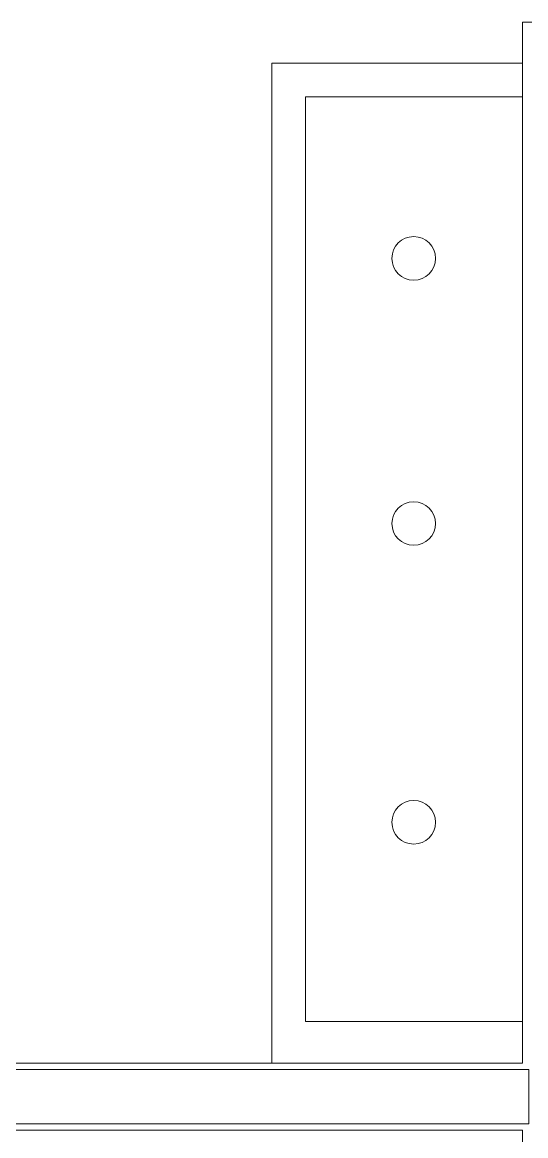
# Model space of a CAD drawing. Header units: metres. Extents: x 349703 to 349913, y 9282546 to 9282694.
# Drawn here: x 349721.859 to 349723.063, y 9282645.68 to 9282648.343 of the extents above; entities that cross this region are included whole.
import ezdxf

# ---------------------------------------------------------------- set-up
doc = ezdxf.new("R2010")
doc.units = ezdxf.units.M
doc.header["$LTSCALE"] = 0.25
doc.layers.add('ARQ-FONDO', color=253, linetype='CONTINUOUS', lineweight=9)

# ---------------------------------------------------------------- blocks, each defined once
blk = doc.blocks.new('MODULO 5 A 11 NUEVO')
at = {"layer": 'ARQ-FONDO'}
for points in [[(350750.0969, 9282624.4503), (350750.0969, 9282624.4503), (350750.0969, 9282624.7153), (350750.2419, 9282624.7153)], [(350750.0969, 9282622.2253), (350749.4974, 9282622.2253), (350749.4974, 9282624.6175), (350750.0969, 9282624.6175)], [(350750.0969, 9282622.3256), (350749.5779, 9282622.3256), (350749.5779, 9282624.537), (350750.0969, 9282624.537)], [(350750.0969, 9282623.4306), (350750.0969, 9282624.4503)], [(350750.0969, 9282623.1806), (350750.0969, 9282623.1806), (350750.0969, 9282623.4306)], [(350750.0969, 9282622.2703), (350750.0969, 9282623.1806)], [(350747.3819, 9282622.2253), (350747.3819, 9282622.2253), (350750.0969, 9282622.2253), (350750.0969, 9282622.2703)], [(350750.0969, 9282620.5953), (350750.0969, 9282622.0653), (350747.1169, 9282622.0653), (350747.1169, 9282622.2253), (350747.3819, 9282622.2253)]]:
    blk.add_lwpolyline(points, dxfattribs=at)
blk.add_lwpolyline([(350747.3819, 9282622.2103), (350750.1119, 9282622.2103), (350750.1119, 9282622.0803), (350747.3819, 9282622.0803)], close=True, dxfattribs=at)
for points in [[(350749.8365, 9282624.2026), (350749.8077, 9282624.2026), (350749.7844, 9282624.1793), (350749.7844, 9282624.1505)], [(350749.8886, 9282624.1505), (350749.8886, 9282624.1793), (350749.8652, 9282624.2026), (350749.8365, 9282624.2026)], [(350749.7844, 9282624.1505), (350749.7844, 9282624.1217), (350749.8077, 9282624.0984), (350749.8365, 9282624.0984)], [(350749.8365, 9282624.0984), (350749.8652, 9282624.0984), (350749.8886, 9282624.1217), (350749.8886, 9282624.1505)], [(350749.8365, 9282623.5684), (350749.8077, 9282623.5684), (350749.7844, 9282623.5451), (350749.7844, 9282623.5163)], [(350749.8886, 9282623.5163), (350749.8886, 9282623.5451), (350749.8652, 9282623.5684), (350749.8365, 9282623.5684)], [(350749.7844, 9282623.5163), (350749.7844, 9282623.4875), (350749.8077, 9282623.4642), (350749.8365, 9282623.4642)], [(350749.8365, 9282623.4642), (350749.8652, 9282623.4642), (350749.8886, 9282623.4875), (350749.8886, 9282623.5163)], [(350749.8365, 9282622.8538), (350749.8077, 9282622.8538), (350749.7844, 9282622.8304), (350749.7844, 9282622.8017)], [(350749.8886, 9282622.8017), (350749.8886, 9282622.8304), (350749.8652, 9282622.8538), (350749.8365, 9282622.8538)], [(350749.7844, 9282622.8017), (350749.7844, 9282622.7729), (350749.8077, 9282622.7496), (350749.8365, 9282622.7496)], [(350749.8365, 9282622.7496), (350749.8652, 9282622.7496), (350749.8886, 9282622.7729), (350749.8886, 9282622.8017)]]:
    blk.add_open_spline(points, degree=3, dxfattribs=at)

msp = doc.modelspace()

# ---------------------------------------------------------------- block references
at = {"layer": 'ARQ-FONDO'}
msp.add_blockref('MODULO 5 A 11 NUEVO', (-1027.0414, 23.6274), dxfattribs=at)

doc.saveas('drawing.dxf')
